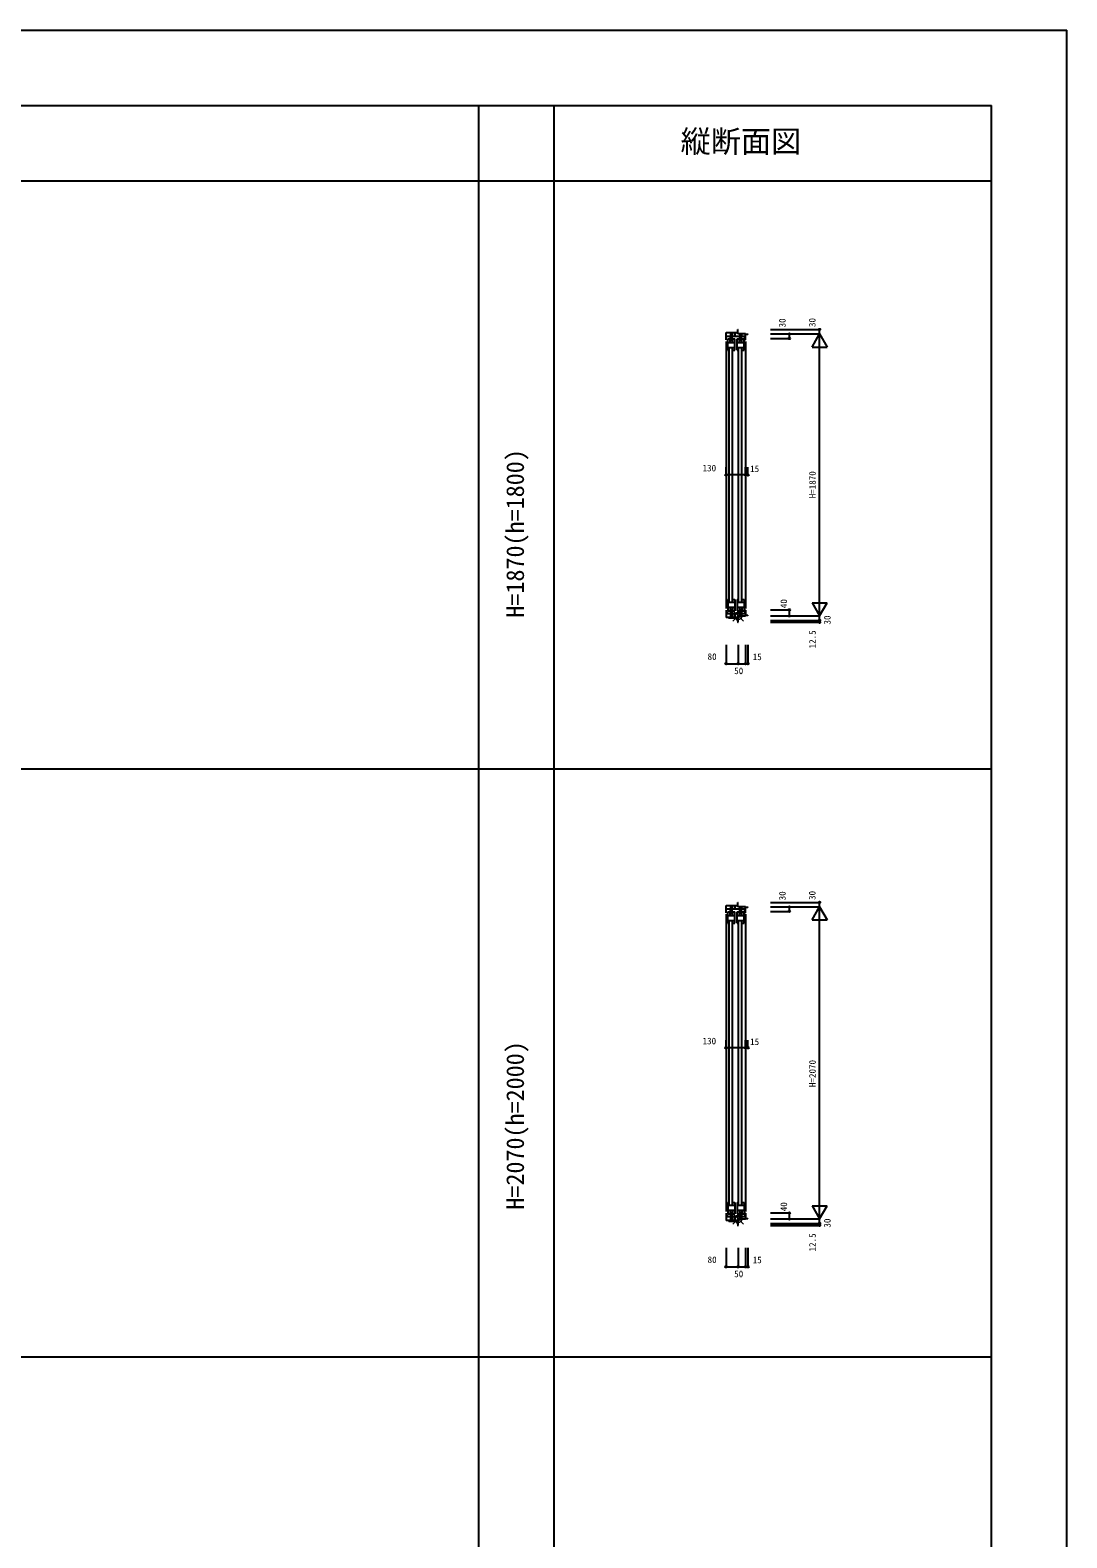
# Model space of a CAD drawing. Units: millimetres, scale not verified. Extents: x -13750 to 13750, y -10000 to 10000.
# Drawn here: x 6875 to 13750, y 0 to 10000 of the extents above; entities that cross this region are included whole.
import ezdxf
from ezdxf.enums import TextEntityAlignment as Align

# ---------------------------------------------------------------- set-up
doc = ezdxf.new("R2010")
doc.units = ezdxf.units.MM
doc.header["$LTSCALE"] = 50
for name, color, linetype in [('0-0_0', 3, 'Continuous'), ('0-3_YKK_C1', 4, 'Continuous'), ('0-4_YKK_F1', 7, 'Continuous'), ('0-6_YKK_N1', 2, 'Continuous')]:
    doc.layers.add(name, color=color, linetype=linetype)
doc.layers.add('0-5_YKK_IN', color=1, linetype='Continuous', lineweight=18)
doc.styles.add('ＭＳ ゴシック', font='')
doc.styles.get('ＭＳ ゴシック').set_extended_font_data('MS Gothic')

msp = doc.modelspace()

# ---------------------------------------------------------------- linework, layer by layer
at = {"layer": '0-3_YKK_C1'}
for p, q in [((11567.5, 7985), (11567.5, 8015)), ((11567.5, 8015), (11570, 8015)), ((11490, 7946), (11490, 7995)), ((11490, 7995), (11567.5, 7995)), ((11490, 7971), (11620, 7971)), ((11490, 7936), (11490, 6164)), ((11501.7, 7953), (11516.7, 7953)), ((11501.7, 7877), (11501.7, 7953)), ((11501.7, 7928), (11548.7, 7928)), ((11516.7, 7928), (11516.7, 7953)), ((11519.7, 7995), (11519.7, 7971)), ((11519.7, 7944), (11519.7, 7971)), ((11519.7, 7944), (11530.7, 7944)), ((11530.7, 7995), (11530.7, 7971)), ((11530.7, 7944), (11530.7, 7971)), ((11533.7, 7928), (11533.7, 7953)), ((11533.7, 7953), (11548.7, 7953)), ((11548, 7995), (11548, 7971)), ((11548.7, 7895), (11548.7, 7953)), ((11563.7, 7953), (11578.7, 7953)), ((11563.7, 7877), (11563.7, 7953)), ((11563.7, 7928), (11610.7, 7928)), ((11620, 7985), (11567.5, 7985)), ((11578.7, 7928), (11578.7, 7953)), ((11581.7, 7985), (11581.7, 7971)), ((11581.7, 7944), (11581.7, 7971)), ((11581.7, 7944), (11592.7, 7944)), ((11592.7, 7985), (11592.7, 7971)), ((11592.7, 7944), (11592.7, 7971)), ((11595.7, 7928), (11595.7, 7953)), ((11595.7, 7953), (11610.7, 7953)), ((11610.7, 7895), (11610.7, 7953)), ((11613.7, 7946), (11613.7, 7971)), ((11620, 7946), (11613.7, 7946)), ((11620, 7946), (11620, 7985)), ((11635, 7981), (11620, 7981)), ((11620, 7936), (11620, 6164)), ((11635, 7981), (11635, 7985)), ((11501.7, 7895), (11548.7, 7895)), ((11501.7, 7877), (11509.2, 7877)), ((11509.2, 7891), (11509.2, 6210)), ((11529.4, 7877), (11548.2, 7877)), ((11531.2, 7891), (11531.2, 6210)), ((11548.2, 7877), (11548.2, 7895)), ((11563.7, 7895), (11610.7, 7895)), ((11563.7, 7877), (11571.2, 7877)), ((11571.2, 7891), (11571.2, 6210)), ((11591.4, 7877), (11610.2, 7877)), ((11593.2, 7891), (11593.2, 6210)), ((11610.2, 7877), (11610.2, 7895)), ((11501.7, 6224), (11509.2, 6224)), ((11501.7, 6224), (11501.7, 6148)), ((11501.7, 6206), (11548.7, 6206)), ((11529.4, 6224), (11548.2, 6224)), ((11548.2, 6224), (11548.2, 6206)), ((11548.7, 6206), (11548.7, 6148)), ((11563.7, 6224), (11571.2, 6224)), ((11563.7, 6224), (11563.7, 6148)), ((11563.7, 6206), (11610.7, 6206)), ((11591.4, 6224), (11610.2, 6224)), ((11610.2, 6224), (11610.2, 6206)), ((11610.7, 6206), (11610.7, 6148)), ((11490, 6154), (11490, 6105)), ((11497.3, 6142.87), (11490, 6147.98)), ((11620, 6129), (11490, 6129)), ((11570, 6105), (11490, 6105)), ((11497.3, 6142.87), (11497.3, 6129)), ((11501.7, 6173), (11548.7, 6173)), ((11501.7, 6148), (11516.7, 6148)), ((11506.1, 6099.4), (11506.1, 6105)), ((11509.2, 6101.2), (11509.2, 6105)), ((11516.7, 6173), (11516.7, 6148)), ((11519.7, 6155), (11519.7, 6129)), ((11530.7, 6155), (11519.7, 6155)), ((11519.7, 6129), (11519.7, 6105)), ((11530.7, 6155), (11530.7, 6129)), ((11530.7, 6129), (11530.7, 6105)), ((11533.7, 6173), (11533.7, 6148)), ((11533.7, 6148), (11548.7, 6148)), ((11548, 6129), (11548, 6105)), ((11563.7, 6173), (11610.7, 6173)), ((11563.7, 6148), (11578.7, 6148)), ((11578.7, 6173), (11578.7, 6148)), ((11581.7, 6155), (11581.7, 6129)), ((11592.7, 6155), (11581.7, 6155)), ((11581.7, 6129), (11581.7, 6115)), ((11592.7, 6155), (11592.7, 6129)), ((11592.7, 6129), (11592.7, 6115)), ((11595.7, 6173), (11595.7, 6148)), ((11595.7, 6148), (11610.7, 6148)), ((11613.7, 6154), (11613.7, 6129)), ((11620, 6154), (11613.7, 6154)), ((11620, 6154), (11620, 6115)), ((11620, 6119), (11635, 6119)), ((11635, 6115), (11635, 6119)), ((11510.7, 6099.4), (11506.1, 6099.4)), ((11568, 6082), (11564.7, 6084.31)), ((11567.5, 4185), (11567.5, 4215)), ((11567.5, 4215), (11570, 4215)), ((11490, 4146), (11490, 4195)), ((11490, 4195), (11567.5, 4195)), ((11490, 4171), (11620, 4171)), ((11490, 4136), (11490, 2164)), ((11501.7, 4153), (11516.7, 4153)), ((11501.7, 4077), (11501.7, 4153)), ((11501.7, 4128), (11548.7, 4128)), ((11516.7, 4128), (11516.7, 4153)), ((11519.7, 4195), (11519.7, 4171)), ((11519.7, 4144), (11519.7, 4171)), ((11519.7, 4144), (11530.7, 4144)), ((11530.7, 4195), (11530.7, 4171)), ((11530.7, 4144), (11530.7, 4171)), ((11533.7, 4128), (11533.7, 4153)), ((11533.7, 4153), (11548.7, 4153)), ((11548, 4195), (11548, 4171)), ((11548.7, 4095), (11548.7, 4153)), ((11563.7, 4153), (11578.7, 4153)), ((11563.7, 4077), (11563.7, 4153)), ((11563.7, 4128), (11610.7, 4128)), ((11620, 4185), (11567.5, 4185)), ((11578.7, 4128), (11578.7, 4153)), ((11581.7, 4185), (11581.7, 4171)), ((11581.7, 4144), (11581.7, 4171)), ((11581.7, 4144), (11592.7, 4144)), ((11592.7, 4185), (11592.7, 4171)), ((11592.7, 4144), (11592.7, 4171)), ((11595.7, 4128), (11595.7, 4153)), ((11595.7, 4153), (11610.7, 4153)), ((11610.7, 4095), (11610.7, 4153)), ((11613.7, 4146), (11613.7, 4171)), ((11620, 4146), (11613.7, 4146)), ((11620, 4146), (11620, 4185)), ((11635, 4181), (11620, 4181)), ((11620, 4136), (11620, 2164)), ((11635, 4181), (11635, 4185)), ((11501.7, 4095), (11548.7, 4095)), ((11501.7, 4077), (11509.2, 4077)), ((11509.2, 4091), (11509.2, 2210)), ((11529.4, 4077), (11548.2, 4077)), ((11531.2, 4091), (11531.2, 2210)), ((11548.2, 4077), (11548.2, 4095)), ((11563.7, 4095), (11610.7, 4095)), ((11563.7, 4077), (11571.2, 4077)), ((11571.2, 4091), (11571.2, 2210)), ((11591.4, 4077), (11610.2, 4077)), ((11593.2, 4091), (11593.2, 2210)), ((11610.2, 4077), (11610.2, 4095)), ((11501.7, 2224), (11509.2, 2224)), ((11501.7, 2224), (11501.7, 2148)), ((11501.7, 2206), (11548.7, 2206)), ((11529.4, 2224), (11548.2, 2224)), ((11548.2, 2224), (11548.2, 2206)), ((11548.7, 2206), (11548.7, 2148)), ((11563.7, 2224), (11571.2, 2224)), ((11563.7, 2224), (11563.7, 2148)), ((11563.7, 2206), (11610.7, 2206)), ((11591.4, 2224), (11610.2, 2224)), ((11610.2, 2224), (11610.2, 2206)), ((11610.7, 2206), (11610.7, 2148)), ((11490, 2154), (11490, 2105)), ((11497.3, 2142.87), (11490, 2147.98)), ((11620, 2129), (11490, 2129)), ((11570, 2105), (11490, 2105)), ((11497.3, 2142.87), (11497.3, 2129)), ((11501.7, 2173), (11548.7, 2173)), ((11501.7, 2148), (11516.7, 2148)), ((11506.1, 2099.4), (11506.1, 2105)), ((11509.2, 2101.2), (11509.2, 2105)), ((11516.7, 2173), (11516.7, 2148)), ((11519.7, 2155), (11519.7, 2129)), ((11530.7, 2155), (11519.7, 2155)), ((11519.7, 2129), (11519.7, 2105)), ((11530.7, 2155), (11530.7, 2129)), ((11530.7, 2129), (11530.7, 2105)), ((11533.7, 2173), (11533.7, 2148)), ((11533.7, 2148), (11548.7, 2148)), ((11548, 2129), (11548, 2105)), ((11563.7, 2173), (11610.7, 2173)), ((11563.7, 2148), (11578.7, 2148)), ((11578.7, 2173), (11578.7, 2148)), ((11581.7, 2155), (11581.7, 2129)), ((11592.7, 2155), (11581.7, 2155)), ((11581.7, 2129), (11581.7, 2115)), ((11592.7, 2155), (11592.7, 2129)), ((11592.7, 2129), (11592.7, 2115)), ((11595.7, 2173), (11595.7, 2148)), ((11595.7, 2148), (11610.7, 2148)), ((11613.7, 2154), (11613.7, 2129)), ((11620, 2154), (11613.7, 2154)), ((11620, 2154), (11620, 2115)), ((11620, 2119), (11635, 2119)), ((11635, 2115), (11635, 2119)), ((11510.7, 2099.4), (11506.1, 2099.4)), ((11568, 2082), (11564.7, 2084.31))]:
    msp.add_line(p, q, dxfattribs=at)
for points in [[(11509.2, 6101.2), (11564.7, 6101.2), (11564.7, 6084.31)], [(11570, 6085), (11570, 6115), (11620, 6115)], [(11568, 6082), (11568, 6072.5), (11571, 6072.5)], [(11509.2, 2101.2), (11564.7, 2101.2), (11564.7, 2084.31)], [(11570, 2085), (11570, 2115), (11620, 2115)], [(11568, 2082), (11568, 2072.5), (11571, 2072.5)]]:
    msp.add_lwpolyline(points, dxfattribs=at)
at = {"layer": '0-4_YKK_F1'}
for p, q in [((-13750, 10000), (13750, 10000)), ((13750, -10000), (13750, 10000)), ((-13750, 9500), (13250, 9500)), ((9850, -10000), (9850, 9500)), ((10350, -10000), (10350, 9500)), ((13250, -10000), (13250, 9500)), ((-13750, 9000), (13250, 9000)), ((-13750, 5100), (13250, 5100)), ((-13750, 1200), (13250, 1200))]:
    msp.add_line(p, q, dxfattribs=at)
at = {"layer": '0-5_YKK_IN'}
for p, q in [((11534.64, 6150.36), (11605.36, 6079.64)), ((11534.64, 6079.64), (11605.36, 6150.36)), ((11534.64, 2150.36), (11605.36, 2079.64)), ((11534.64, 2079.64), (11605.36, 2150.36))]:
    msp.add_line(p, q, dxfattribs=at)
for centre in [(11570, 6115), (11570, 2115)]:
    msp.add_circle(centre, 25, dxfattribs=at)
at = {"layer": '0-6_YKK_N1'}
for p, q in [((11785, 8015), (12110, 8015)), ((12110, 6085), (12110, 8015)), ((11785, 7985), (12110, 7985)), ((11785, 7955), (11910, 7955)), ((11910, 7955), (11910, 7985)), ((12060, 7898.4), (12110, 7985)), ((12110, 7985), (12160, 7898.4)), ((12060, 7898.4), (12160, 7898.4)), ((11490, 7050), (11490, 7102)), ((11620, 7050), (11620, 7102)), ((11635, 7050), (11635, 7102)), ((11620, 7050), (11490, 7050)), ((11635, 7050), (11620, 7050)), ((12060, 6201.6), (12160, 6201.6)), ((11785, 6155), (11910, 6155)), ((11785, 6115), (12110, 6115)), ((11910, 6115), (11910, 6155)), ((11785, 6085), (12110, 6085)), ((11785, 6072.5), (12109.98, 6072.5)), ((12109.98, 6072.5), (12109.98, 6085)), ((11490, 5922.5), (11490, 5797.5)), ((11570, 5922.5), (11570, 5797.5)), ((11570, 5922.5), (11570, 5797.5)), ((11620, 5922.5), (11620, 5797.5)), ((11635, 5922.5), (11635, 5797.5)), ((11490, 5797.5), (11635, 5797.5)), ((11785, 4215), (12110, 4215)), ((12110, 2085), (12110, 4215)), ((11785, 4185), (12110, 4185)), ((11785, 4155), (11910, 4155)), ((11910, 4155), (11910, 4185)), ((12060, 4098.4), (12110, 4185)), ((12110, 4185), (12160, 4098.4)), ((12060, 4098.4), (12160, 4098.4)), ((11490, 3250), (11490, 3302)), ((11620, 3250), (11620, 3302)), ((11635, 3250), (11635, 3302)), ((11620, 3250), (11490, 3250)), ((11635, 3250), (11620, 3250)), ((12060, 2201.6), (12160, 2201.6)), ((11785, 2155), (11910, 2155)), ((11785, 2115), (12110, 2115)), ((11910, 2115), (11910, 2155)), ((11785, 2085), (12110, 2085)), ((11785, 2072.5), (12109.98, 2072.5)), ((12109.98, 2072.5), (12109.98, 2085)), ((11490, 1922.5), (11490, 1797.5)), ((11570, 1922.5), (11570, 1797.5)), ((11570, 1922.5), (11570, 1797.5)), ((11620, 1922.5), (11620, 1797.5)), ((11635, 1922.5), (11635, 1797.5)), ((11490, 1797.5), (11635, 1797.5))]:
    msp.add_line(p, q, dxfattribs=at)
for points in [[(12060, 6201.6), (12110, 6115), (12160, 6201.6)], [(12060, 2201.6), (12110, 2115), (12160, 2201.6)]]:
    msp.add_lwpolyline(points, dxfattribs=at)
for centre in [(12110, 8015), (11910, 7985), (11910, 7955), (11490, 7050), (11620, 7050), (11635, 7050), (11910, 6155), (11910, 6115), (12110, 6085), (12110, 6072.5), (11490, 5797.5), (11570, 5797.5), (11620, 5797.5), (11635, 5797.5), (12110, 4215), (11910, 4185), (11910, 4155), (11490, 3250), (11620, 3250), (11635, 3250), (11910, 2155), (11910, 2115), (12110, 2085), (12110, 2072.5), (11490, 1797.5), (11570, 1797.5), (11620, 1797.5), (11635, 1797.5)]:
    msp.add_circle(centre, 5, dxfattribs=at)

# ---------------------------------------------------------------- texts
at = {"layer": '0-0_0', "style": 'ＭＳ ゴシック'}
msp.add_text('縦断面図', height=146.6, dxfattribs=at).set_placement((11188.48, 9144.81), align=Align.BOTTOM_LEFT)
for s, p in [('H=1870(h=1800)', (10184.95, 6103.33)), ('H=2070(h=2000)', (10184.95, 2176.67))]:
    msp.add_text(s, height=117.3, rotation=90, dxfattribs=at).set_placement(p, align=Align.BOTTOM_LEFT)
at = {"layer": '0-6_YKK_N1', "style": 'ＭＳ ゴシック'}
for s, p in [('30', (11898.31, 8028.41)), ('30', (12096.51, 8030.9)), ('H=1870', (12098, 6895)), ('40', (11907.86, 6166.21)), ('30', (12196.53, 6058)), ('12.5', (12098, 5899.54)), ('30', (11898.31, 4228.41)), ('30', (12096.51, 4230.9)), ('H=2070', (12098, 2990)), ('40', (11907.86, 2166.21)), ('30', (12196.53, 2058)), ('12.5', (12098, 1899.54))]:
    msp.add_text(s, height=43.99, rotation=90, dxfattribs=at).set_placement(p, align=Align.BOTTOM_LEFT)
for s, p in [('130', (11334.38, 7060.25)), ('15', (11649.72, 7055.85)), ('80', (11367.62, 5809.5)), ('15', (11666.74, 5808.18)), ('50', (11544.16, 5715.38)), ('130', (11334.38, 3260.25)), ('15', (11649.72, 3255.85)), ('80', (11367.62, 1809.5)), ('15', (11666.74, 1808.18)), ('50', (11544.16, 1715.38))]:
    msp.add_text(s, height=43.99, dxfattribs=at).set_placement(p, align=Align.BOTTOM_LEFT)

doc.saveas('drawing.dxf')
